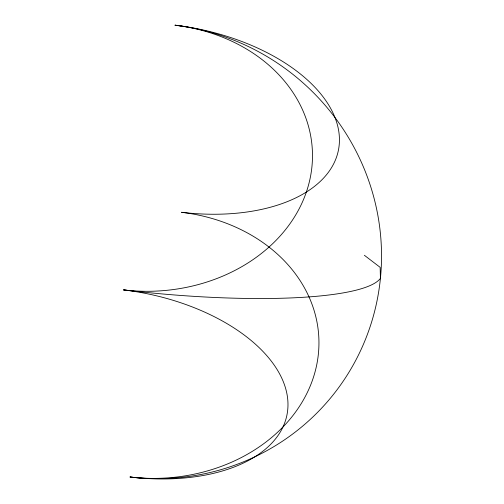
<?xml version="1.0" encoding="UTF-8"?>
<svg xmlns="http://www.w3.org/2000/svg" width="504" height="504" viewBox="0 0 504 504"><rect width="100%" height="100%" fill="white"/><g stroke="black" fill="none" stroke-linecap="round" stroke-linejoin="round"><path stroke-width="0.76" d="M364.373 255.282L380.155 267.359L380.425 278.334A230.826 225.685 36.7 0 1 130.038 477.005A163.214 91.98 11 0 0 287.948 402.715A163.214 91.98 11 0 0 123.575 289.913A163.214 133.711 -2 0 0 310.445 176.809A163.214 133.711 -2 0 0 175.027 25.2A163.214 91.98 11 0 1 339.406 138.002A163.214 91.98 11 0 1 181.49 212.291A163.214 133.711 -2 0 1 316.909 363.901A163.214 133.711 -2 0 1 130.038 477.005M175.027 25.2A230.826 225.685 36.7 0 1 380.425 278.334A230.826 41.731 5.7 0 1 123.575 289.913"/></g></svg>
